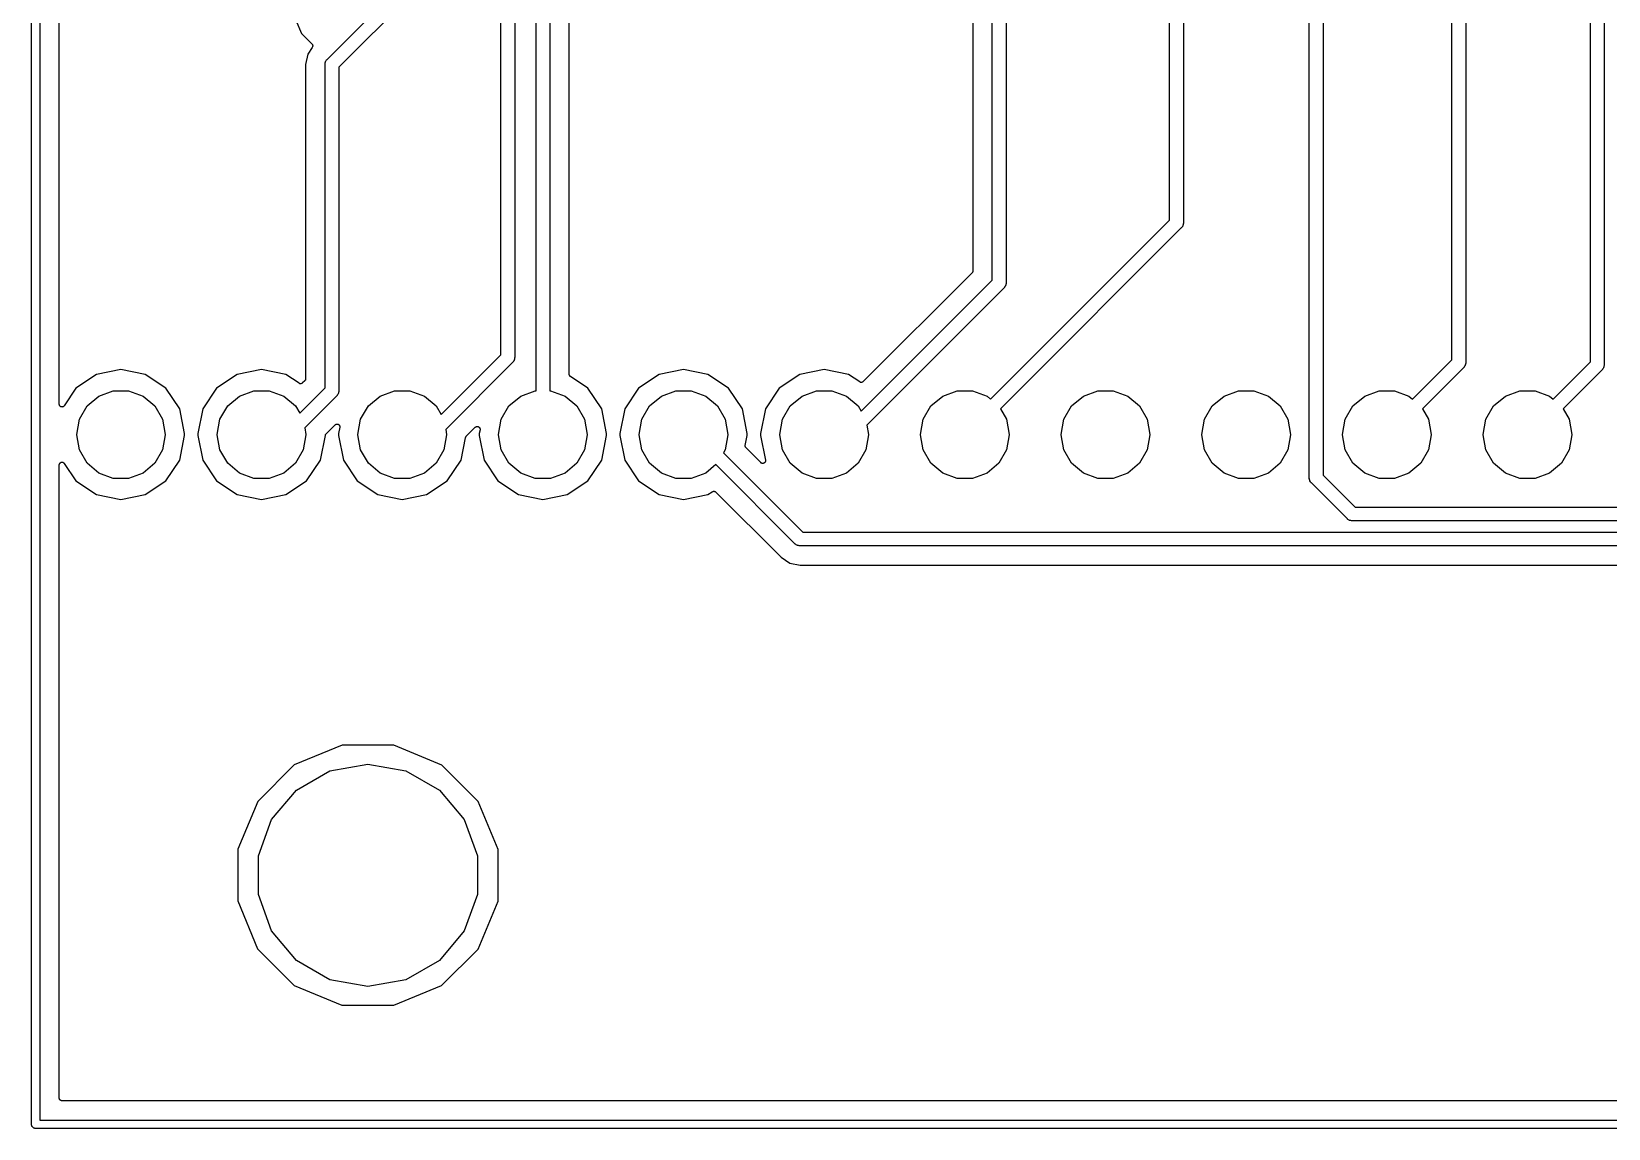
# Model space of a CAD drawing. Extents: x 85 to 212, y -151 to -91.
# Drawn here: x 85.42 to 113.9, y -150.78 to -130.96 of the extents above; entities that cross this region are included whole.
import ezdxf

# ---------------------------------------------------------------- set-up
doc = ezdxf.new("R2010")
doc.units = 0
doc.header["$MEASUREMENT"] = 0
doc.layers.add('BLACK', color=7, linetype='CONTINUOUS')

msp = doc.modelspace()

# ---------------------------------------------------------------- linework, layer by layer
at = {"layer": 'Black'}
for p, q in [((85.425, -150.7), (85.425, -91.5)), ((85.575, -91.575), (85.575, -150.625)), ((85.925, -137.692), (85.925, -105.479)), ((108.5, -139.025), (108.5, -121.975)), ((108.75, -122.027), (108.75, -138.973)), ((111.075, -136.888), (111.075, -121.9)), ((111.325, -121.952), (111.325, -136.94)), ((113.575, -136.928), (113.575, -121.9)), ((113.825, -121.952), (113.825, -136.98)), ((105.975, -134.368), (105.975, -122.3)), ((106.225, -122.352), (106.225, -134.42)), ((102.775, -135.448), (102.775, -124.4)), ((103.025, -124.452), (103.025, -135.5)), ((93.9, -136.798), (93.9, -125.625)), ((94.15, -125.677), (94.15, -136.85)), ((94.535, -137.449), (94.535, -125.64)), ((94.785, -125.692), (94.785, -137.449)), ((95.135, -137.152), (95.135, -125.857)), ((90.7616, -131.462), (93.275, -128.948)), ((93.4884, -129.088), (90.975, -131.602)), ((102.425, -130.568), (102.425, -135.283)), ((90.1999, -130.754), (90.2986, -130.993)), ((90.2986, -130.993), (90.4881, -131.182)), ((90.4943, -131.246), (90.4121, -131.369)), ((90.4881, -131.182), (90.4927, -131.189)), ((90.4927, -131.189), (90.4975, -131.196)), ((90.4975, -131.238), (90.4943, -131.246)), ((90.4975, -131.196), (90.4977, -131.196)), ((90.501, -131.231), (90.4975, -131.238)), ((90.4977, -131.196), (90.498, -131.197)), ((90.498, -131.197), (90.5001, -131.205)), ((90.5001, -131.205), (90.5024, -131.212)), ((90.5013, -131.23), (90.501, -131.23)), ((90.501, -131.23), (90.501, -131.231)), ((90.5018, -131.222), (90.5013, -131.23)), ((90.5025, -131.213), (90.5018, -131.222)), ((90.5024, -131.212), (90.5023, -131.213)), ((90.5023, -131.213), (90.5025, -131.213)), ((90.4121, -131.369), (90.375, -131.555)), ((90.375, -131.555), (90.375, -137.233)), ((90.725, -131.55), (90.726, -131.545)), ((90.725, -137.398), (90.725, -131.55)), ((90.7255, -131.539), (90.7297, -131.523)), ((90.726, -131.545), (90.7255, -131.539)), ((90.7297, -131.523), (90.7325, -131.507)), ((90.7325, -131.507), (90.7353, -131.502)), ((90.7353, -131.502), (90.7367, -131.497)), ((90.7367, -131.497), (90.7461, -131.484)), ((90.7461, -131.484), (90.7542, -131.47)), ((90.7542, -131.47), (90.7585, -131.466)), ((90.7585, -131.466), (90.7616, -131.462)), ((90.975, -131.602), (90.975, -137.45)), ((102.992, -137.352), (105.975, -134.368)), ((106.188, -134.508), (103.168, -137.528)), ((106.192, -134.504), (106.188, -134.508)), ((106.196, -134.5), (106.192, -134.504)), ((106.204, -134.486), (106.196, -134.5)), ((106.213, -134.473), (106.204, -134.486)), ((106.215, -134.468), (106.213, -134.473)), ((106.217, -134.463), (106.215, -134.468)), ((106.22, -134.447), (106.217, -134.463)), ((106.225, -134.431), (106.22, -134.447)), ((106.225, -134.42), (106.224, -134.425)), ((106.224, -134.425), (106.225, -134.431)), ((100.407, -137.816), (102.775, -135.448)), ((102.41, -135.318), (100.445, -137.284)), ((102.412, -135.316), (102.41, -135.318)), ((102.413, -135.315), (102.412, -135.316)), ((102.417, -135.309), (102.413, -135.315)), ((102.42, -135.304), (102.417, -135.309)), ((102.421, -135.302), (102.42, -135.304)), ((102.422, -135.3), (102.421, -135.302)), ((102.423, -135.293), (102.422, -135.3)), ((102.425, -135.287), (102.423, -135.293)), ((102.425, -135.283), (102.425, -135.285)), ((102.425, -135.285), (102.425, -135.287)), ((103.015, -135.548), (103.013, -135.553)), ((103.017, -135.543), (103.015, -135.548)), ((103.02, -135.527), (103.017, -135.543)), ((103.025, -135.511), (103.02, -135.527)), ((103.025, -135.5), (103.024, -135.505)), ((103.024, -135.505), (103.025, -135.511)), ((102.988, -135.588), (100.51, -138.067)), ((102.992, -135.584), (102.988, -135.588)), ((102.996, -135.58), (102.992, -135.584)), ((103.004, -135.566), (102.996, -135.58)), ((103.013, -135.553), (103.004, -135.566)), ((92.8217, -137.877), (93.9, -136.798)), ((94.1134, -136.938), (92.9042, -138.148)), ((94.1165, -136.934), (94.1134, -136.938)), ((94.1208, -136.93), (94.1165, -136.934)), ((94.1289, -136.916), (94.1208, -136.93)), ((94.1383, -136.903), (94.1289, -136.916)), ((94.1397, -136.898), (94.1383, -136.903)), ((94.1425, -136.893), (94.1397, -136.898)), ((94.1453, -136.877), (94.1425, -136.893)), ((94.1495, -136.861), (94.1453, -136.877)), ((94.15, -136.85), (94.149, -136.855)), ((94.149, -136.855), (94.1495, -136.861)), ((110.612, -137.352), (111.075, -136.888)), ((111.32, -136.967), (111.317, -136.983)), ((111.325, -136.951), (111.32, -136.967)), ((111.325, -136.94), (111.324, -136.945)), ((111.324, -136.945), (111.325, -136.951)), ((112.905, -137.598), (113.575, -136.928)), ((86.6003, -137.155), (86.2275, -137.404)), ((87.04, -137.067), (86.6003, -137.155)), ((87.4797, -137.155), (87.04, -137.067)), ((87.8525, -137.404), (87.4797, -137.155)), ((89.1403, -137.155), (88.7675, -137.404)), ((89.58, -137.067), (89.1403, -137.155)), ((90.0197, -137.155), (89.58, -137.067)), ((90.2575, -137.314), (90.0197, -137.155)), ((90.3666, -137.259), (90.3633, -137.265)), ((90.3703, -137.254), (90.3666, -137.259)), ((90.3709, -137.252), (90.3703, -137.254)), ((90.372, -137.25), (90.3709, -137.252)), ((90.3731, -137.243), (90.372, -137.25)), ((90.3748, -137.237), (90.3731, -137.243)), ((90.375, -137.233), (90.3746, -137.235)), ((90.3746, -137.235), (90.3748, -137.237)), ((95.1362, -137.159), (95.135, -137.152)), ((95.137, -137.166), (95.1362, -137.159)), ((95.1377, -137.167), (95.137, -137.166)), ((95.138, -137.169), (95.1377, -137.167)), ((95.1416, -137.175), (95.138, -137.169)), ((95.1447, -137.181), (95.1416, -137.175)), ((95.1459, -137.182), (95.1447, -137.181)), ((95.1467, -137.184), (95.1459, -137.182)), ((95.1521, -137.188), (95.1467, -137.184)), ((95.1572, -137.193), (95.1521, -137.188)), ((95.4725, -137.404), (95.1572, -137.193)), ((96.7603, -137.155), (96.3875, -137.404)), ((97.2, -137.067), (96.7603, -137.155)), ((97.6397, -137.155), (97.2, -137.067)), ((98.0125, -137.404), (97.6397, -137.155)), ((99.3003, -137.155), (98.9275, -137.404)), ((99.74, -137.067), (99.3003, -137.155)), ((100.18, -137.155), (99.74, -137.067)), ((100.382, -137.29), (100.18, -137.155)), ((111.288, -137.028), (110.788, -137.528)), ((111.292, -137.024), (111.288, -137.028)), ((111.296, -137.02), (111.292, -137.024)), ((111.304, -137.006), (111.296, -137.02)), ((111.313, -136.993), (111.304, -137.006)), ((111.315, -136.988), (111.313, -136.993)), ((111.317, -136.983), (111.315, -136.988)), ((113.788, -137.068), (113.083, -137.774)), ((113.792, -137.064), (113.788, -137.068)), ((113.796, -137.06), (113.792, -137.064)), ((113.804, -137.046), (113.796, -137.06)), ((113.813, -137.033), (113.804, -137.046)), ((113.815, -137.028), (113.813, -137.033)), ((113.817, -137.023), (113.815, -137.028)), ((113.82, -137.007), (113.817, -137.023)), ((113.825, -136.991), (113.82, -137.007)), ((113.825, -136.98), (113.824, -136.985)), ((113.824, -136.985), (113.825, -136.991)), ((86.2275, -137.404), (86.0166, -137.72)), ((86.64, -137.544), (86.9011, -137.449)), ((86.9011, -137.449), (87.1789, -137.449)), ((87.1789, -137.449), (87.44, -137.544)), ((88.1016, -137.777), (87.8525, -137.404)), ((88.7675, -137.404), (88.5184, -137.777)), ((89.18, -137.544), (89.4411, -137.449)), ((89.4411, -137.449), (89.7189, -137.449)), ((89.7189, -137.449), (89.98, -137.544)), ((90.265, -137.317), (90.2575, -137.314)), ((90.2723, -137.321), (90.265, -137.317)), ((90.2689, -137.854), (90.725, -137.398)), ((90.2729, -137.321), (90.2723, -137.321)), ((90.2734, -137.321), (90.2729, -137.321)), ((90.2815, -137.321), (90.2734, -137.321)), ((90.2896, -137.322), (90.2815, -137.321)), ((90.2902, -137.322), (90.2896, -137.322)), ((90.2907, -137.322), (90.2902, -137.322)), ((90.2985, -137.32), (90.2907, -137.322)), ((90.3064, -137.318), (90.2985, -137.32)), ((90.3069, -137.317), (90.3064, -137.318)), ((90.3074, -137.317), (90.3069, -137.317)), ((90.3139, -137.312), (90.3074, -137.317)), ((90.3206, -137.308), (90.3139, -137.312)), ((90.3604, -137.268), (90.3206, -137.308)), ((90.9384, -137.538), (90.359, -138.118)), ((90.3616, -137.266), (90.3604, -137.268)), ((90.3633, -137.265), (90.3616, -137.266)), ((90.9415, -137.534), (90.9384, -137.538)), ((90.9458, -137.53), (90.9415, -137.534)), ((90.9539, -137.516), (90.9458, -137.53)), ((90.9633, -137.503), (90.9539, -137.516)), ((90.9647, -137.498), (90.9633, -137.503)), ((90.9675, -137.493), (90.9647, -137.498)), ((90.9703, -137.477), (90.9675, -137.493)), ((90.9745, -137.461), (90.9703, -137.477)), ((90.975, -137.45), (90.974, -137.455)), ((90.974, -137.455), (90.9745, -137.461)), ((91.72, -137.544), (91.9811, -137.449)), ((91.9811, -137.449), (92.2589, -137.449)), ((92.2589, -137.449), (92.52, -137.544)), ((94.26, -137.544), (94.5211, -137.449)), ((94.5211, -137.449), (94.535, -137.449)), ((94.785, -137.449), (94.7989, -137.449)), ((94.7989, -137.449), (95.06, -137.544)), ((95.7216, -137.777), (95.4725, -137.404)), ((96.3875, -137.404), (96.1384, -137.777)), ((96.8, -137.544), (97.0611, -137.449)), ((97.0611, -137.449), (97.3389, -137.449)), ((97.3389, -137.449), (97.6, -137.544)), ((98.2616, -137.777), (98.0125, -137.404)), ((98.9275, -137.404), (98.6784, -137.777)), ((99.34, -137.544), (99.6011, -137.449)), ((99.6011, -137.449), (99.8789, -137.449)), ((99.8789, -137.449), (100.14, -137.544)), ((100.389, -137.293), (100.382, -137.29)), ((100.396, -137.297), (100.389, -137.293)), ((100.397, -137.297), (100.396, -137.297)), ((100.406, -137.297), (100.397, -137.297)), ((100.397, -137.297), (100.397, -137.297)), ((100.414, -137.298), (100.406, -137.297)), ((100.415, -137.298), (100.414, -137.298)), ((100.414, -137.298), (100.414, -137.298)), ((100.423, -137.296), (100.415, -137.298)), ((100.43, -137.294), (100.423, -137.296)), ((100.431, -137.293), (100.43, -137.294)), ((100.438, -137.288), (100.431, -137.293)), ((100.431, -137.293), (100.431, -137.293)), ((100.445, -137.284), (100.438, -137.288)), ((101.88, -137.544), (102.141, -137.449)), ((102.141, -137.449), (102.419, -137.449)), ((102.419, -137.449), (102.68, -137.544)), ((102.745, -137.598), (102.992, -137.352)), ((103.168, -137.528), (102.923, -137.774)), ((102.992, -137.352), (102.992, -137.352)), ((103.168, -137.528), (103.168, -137.528)), ((104.42, -137.544), (104.681, -137.449)), ((104.681, -137.449), (104.959, -137.449)), ((104.959, -137.449), (105.22, -137.544)), ((106.96, -137.544), (107.221, -137.449)), ((107.221, -137.449), (107.499, -137.449)), ((107.499, -137.449), (107.76, -137.544)), ((109.5, -137.544), (109.761, -137.449)), ((109.761, -137.449), (110.039, -137.449)), ((110.039, -137.449), (110.3, -137.544)), ((110.365, -137.598), (110.612, -137.352)), ((110.788, -137.528), (110.543, -137.774)), ((110.612, -137.352), (110.612, -137.352)), ((110.788, -137.528), (110.788, -137.528)), ((112.04, -137.544), (112.301, -137.449)), ((112.301, -137.449), (112.579, -137.449)), ((112.579, -137.449), (112.84, -137.544)), ((85.9255, -137.695), (85.925, -137.692)), ((85.9253, -137.697), (85.9255, -137.695)), ((85.927, -137.703), (85.9253, -137.697)), ((85.928, -137.709), (85.927, -137.703)), ((85.9294, -137.711), (85.928, -137.709)), ((85.9302, -137.714), (85.9294, -137.711)), ((85.9337, -137.719), (85.9302, -137.714)), ((85.9367, -137.724), (85.9337, -137.719)), ((85.9388, -137.726), (85.9367, -137.724)), ((85.9404, -137.728), (85.9388, -137.726)), ((85.9454, -137.731), (85.9404, -137.728)), ((85.95, -137.735), (85.9454, -137.731)), ((85.9526, -137.736), (85.95, -137.735)), ((85.9549, -137.738), (85.9526, -137.736)), ((85.9607, -137.739), (85.9549, -137.738)), ((85.9663, -137.741), (85.9607, -137.739)), ((85.9691, -137.741), (85.9663, -137.741)), ((85.9717, -137.742), (85.9691, -137.741)), ((85.9777, -137.741), (85.9717, -137.742)), ((85.9837, -137.741), (85.9777, -137.741)), ((85.9863, -137.74), (85.9837, -137.741)), ((85.989, -137.74), (85.9863, -137.74)), ((85.9944, -137.737), (85.989, -137.74)), ((86, -137.735), (85.9944, -137.737)), ((86.0021, -137.733), (86, -137.735)), ((86.0046, -137.732), (86.0021, -137.733)), ((86.0087, -137.728), (86.0046, -137.732)), ((86.0133, -137.724), (86.0087, -137.728)), ((86.0147, -137.722), (86.0133, -137.724)), ((86.0166, -137.72), (86.0147, -137.722)), ((86.2882, -137.963), (86.4272, -137.723)), ((86.4272, -137.723), (86.64, -137.544)), ((87.44, -137.544), (87.6528, -137.723)), ((87.6528, -137.723), (87.7918, -137.963)), ((88.19, -138.221), (88.1016, -137.777)), ((88.5184, -137.777), (88.43, -138.221)), ((88.8282, -137.963), (88.9672, -137.723)), ((88.9672, -137.723), (89.18, -137.544)), ((89.98, -137.544), (90.1928, -137.723)), ((90.1928, -137.723), (90.2689, -137.854)), ((91.3682, -137.963), (91.5072, -137.723)), ((91.5072, -137.723), (91.72, -137.544)), ((92.52, -137.544), (92.7328, -137.723)), ((92.7328, -137.723), (92.8217, -137.877)), ((93.9082, -137.963), (94.0472, -137.723)), ((94.0472, -137.723), (94.26, -137.544)), ((95.06, -137.544), (95.2728, -137.723)), ((95.2728, -137.723), (95.4118, -137.963)), ((95.81, -138.221), (95.7216, -137.777)), ((96.1384, -137.777), (96.05, -138.221)), ((96.4482, -137.963), (96.5872, -137.723)), ((96.5872, -137.723), (96.8, -137.544)), ((97.6, -137.544), (97.8128, -137.723)), ((97.8128, -137.723), (97.9518, -137.963)), ((98.35, -138.221), (98.2616, -137.777)), ((98.6784, -137.777), (98.59, -138.221)), ((98.9882, -137.963), (99.1272, -137.723)), ((99.1272, -137.723), (99.34, -137.544)), ((100.14, -137.544), (100.353, -137.723)), ((100.353, -137.723), (100.407, -137.816)), ((101.528, -137.963), (101.667, -137.723)), ((101.667, -137.723), (101.88, -137.544)), ((102.68, -137.544), (102.745, -137.598)), ((102.923, -137.774), (103.032, -137.963)), ((104.068, -137.963), (104.207, -137.723)), ((104.207, -137.723), (104.42, -137.544)), ((105.22, -137.544), (105.433, -137.723)), ((105.433, -137.723), (105.572, -137.963)), ((106.608, -137.963), (106.747, -137.723)), ((106.747, -137.723), (106.96, -137.544)), ((107.76, -137.544), (107.973, -137.723)), ((107.973, -137.723), (108.112, -137.963)), ((109.148, -137.963), (109.287, -137.723)), ((109.287, -137.723), (109.5, -137.544)), ((110.3, -137.544), (110.365, -137.598)), ((110.543, -137.774), (110.652, -137.963)), ((111.688, -137.963), (111.827, -137.723)), ((111.827, -137.723), (112.04, -137.544)), ((112.84, -137.544), (112.905, -137.598)), ((113.083, -137.774), (113.192, -137.963)), ((86.24, -138.237), (86.2882, -137.963)), ((87.7918, -137.963), (87.84, -138.237)), ((88.78, -138.237), (88.8282, -137.963)), ((90.7446, -138.227), (90.908, -138.064)), ((90.908, -138.064), (90.9102, -138.062)), ((90.9102, -138.062), (90.9121, -138.06)), ((90.9121, -138.06), (90.9173, -138.057)), ((90.9173, -138.057), (90.9222, -138.054)), ((90.9222, -138.054), (90.9249, -138.053)), ((90.9249, -138.053), (90.9273, -138.052)), ((90.9273, -138.052), (90.9332, -138.051)), ((90.9332, -138.051), (90.939, -138.049)), ((90.939, -138.049), (90.9417, -138.05)), ((90.9417, -138.05), (90.9444, -138.049)), ((90.9444, -138.049), (90.9503, -138.05)), ((90.9503, -138.05), (90.9563, -138.051)), ((90.9563, -138.051), (90.9588, -138.052)), ((90.9588, -138.052), (90.9615, -138.053)), ((90.9615, -138.053), (90.9666, -138.056)), ((90.9666, -138.056), (90.972, -138.058)), ((90.9924, -138.109), (90.97, -138.221)), ((90.972, -138.058), (90.974, -138.06)), ((90.974, -138.06), (90.9763, -138.062)), ((90.9763, -138.062), (90.9801, -138.066)), ((90.9801, -138.066), (90.9843, -138.07)), ((90.9843, -138.07), (90.9855, -138.073)), ((90.9855, -138.073), (90.9872, -138.075)), ((90.9872, -138.075), (90.9891, -138.081)), ((90.9891, -138.081), (90.9916, -138.086)), ((90.9916, -138.086), (90.9919, -138.089)), ((90.9919, -138.089), (90.9928, -138.092)), ((90.9932, -138.103), (90.9924, -138.106)), ((90.9924, -138.106), (90.9924, -138.109)), ((90.9928, -138.092), (90.9926, -138.098)), ((90.9926, -138.098), (90.9932, -138.103)), ((91.32, -138.237), (91.3682, -137.963)), ((93.2762, -138.271), (93.4393, -138.107)), ((93.4393, -138.107), (93.4416, -138.106)), ((93.4416, -138.106), (93.4434, -138.104)), ((93.4434, -138.104), (93.4486, -138.101)), ((93.4486, -138.101), (93.4535, -138.097)), ((93.4535, -138.097), (93.4562, -138.097)), ((93.4562, -138.097), (93.4586, -138.095)), ((93.4586, -138.095), (93.4645, -138.095)), ((93.4645, -138.095), (93.4703, -138.093)), ((93.4703, -138.093), (93.473, -138.093)), ((93.473, -138.093), (93.4757, -138.093)), ((93.4757, -138.093), (93.4816, -138.094)), ((93.4816, -138.094), (93.4876, -138.095)), ((93.4876, -138.095), (93.4901, -138.096)), ((93.4901, -138.096), (93.4928, -138.096)), ((93.4928, -138.096), (93.4979, -138.099)), ((93.4979, -138.099), (93.5033, -138.102)), ((93.5033, -138.102), (93.5053, -138.104)), ((93.5053, -138.104), (93.5076, -138.105)), ((93.5076, -138.105), (93.5114, -138.11)), ((93.5114, -138.11), (93.5156, -138.114)), ((93.86, -138.237), (93.9082, -137.963)), ((95.4118, -137.963), (95.46, -138.237)), ((96.4, -138.237), (96.4482, -137.963)), ((97.9518, -137.963), (98, -138.237)), ((98.94, -138.237), (98.9882, -137.963)), ((100.51, -138.067), (100.54, -138.237)), ((101.48, -138.237), (101.528, -137.963)), ((103.032, -137.963), (103.08, -138.237)), ((104.02, -138.237), (104.068, -137.963)), ((105.572, -137.963), (105.62, -138.237)), ((106.56, -138.237), (106.608, -137.963)), ((108.112, -137.963), (108.16, -138.237)), ((109.1, -138.237), (109.148, -137.963)), ((110.652, -137.963), (110.7, -138.237)), ((111.64, -138.237), (111.688, -137.963)), ((113.192, -137.963), (113.24, -138.237)), ((86.24, -138.243), (86.24, -138.237)), ((86.2882, -138.517), (86.24, -138.243)), ((87.84, -138.243), (87.7918, -138.517)), ((87.84, -138.237), (87.84, -138.243)), ((88.1016, -138.703), (88.19, -138.259)), ((88.19, -138.259), (88.19, -138.221)), ((88.43, -138.221), (88.43, -138.259)), ((88.43, -138.259), (88.5184, -138.703)), ((88.78, -138.243), (88.78, -138.237)), ((88.8282, -138.517), (88.78, -138.243)), ((90.38, -138.243), (90.3318, -138.517)), ((90.359, -138.118), (90.38, -138.237)), ((90.38, -138.237), (90.38, -138.243)), ((90.6416, -138.703), (90.731, -138.254)), ((90.731, -138.254), (90.732, -138.251)), ((90.732, -138.251), (90.733, -138.245)), ((90.733, -138.245), (90.7341, -138.243)), ((90.7341, -138.243), (90.7347, -138.241)), ((90.7347, -138.241), (90.7372, -138.238)), ((90.7372, -138.238), (90.7373, -138.238)), ((90.7373, -138.238), (90.7376, -138.237)), ((90.7376, -138.237), (90.7384, -138.236)), ((90.7384, -138.236), (90.7417, -138.23)), ((90.7417, -138.23), (90.7434, -138.229)), ((90.7434, -138.229), (90.7446, -138.227)), ((90.97, -138.221), (90.97, -138.259)), ((90.97, -138.259), (91.0584, -138.703)), ((91.32, -138.243), (91.32, -138.237)), ((91.3682, -138.517), (91.32, -138.243)), ((92.92, -138.243), (92.8718, -138.517)), ((92.9042, -138.148), (92.92, -138.237)), ((92.92, -138.237), (92.92, -138.243)), ((93.1816, -138.703), (93.2625, -138.296)), ((93.2625, -138.296), (93.2647, -138.291)), ((93.2647, -138.291), (93.2663, -138.285)), ((93.2663, -138.285), (93.2678, -138.283)), ((93.2678, -138.283), (93.2688, -138.28)), ((93.2688, -138.28), (93.2728, -138.275)), ((93.2728, -138.275), (93.2762, -138.271)), ((93.5237, -138.153), (93.51, -138.221)), ((93.51, -138.221), (93.51, -138.259)), ((93.51, -138.259), (93.5984, -138.703)), ((93.5156, -138.114), (93.5168, -138.117)), ((93.5168, -138.117), (93.5185, -138.119)), ((93.5185, -138.119), (93.5204, -138.124)), ((93.5204, -138.124), (93.523, -138.13)), ((93.523, -138.13), (93.5232, -138.133)), ((93.5232, -138.133), (93.5241, -138.135)), ((93.5238, -138.15), (93.5237, -138.153)), ((93.5245, -138.147), (93.5238, -138.15)), ((93.5241, -138.135), (93.5239, -138.141)), ((93.5239, -138.141), (93.5245, -138.147)), ((93.86, -138.243), (93.86, -138.237)), ((93.9082, -138.517), (93.86, -138.243)), ((95.46, -138.243), (95.4118, -138.517)), ((95.46, -138.237), (95.46, -138.243)), ((95.7216, -138.703), (95.81, -138.259)), ((95.81, -138.259), (95.81, -138.221)), ((96.05, -138.221), (96.05, -138.259)), ((96.05, -138.259), (96.1384, -138.703)), ((96.4, -138.243), (96.4, -138.237)), ((96.4482, -138.517), (96.4, -138.243)), ((98, -138.243), (97.9518, -138.517)), ((98, -138.237), (98, -138.243)), ((98.3146, -138.436), (98.35, -138.259)), ((98.35, -138.259), (98.35, -138.221)), ((98.59, -138.221), (98.59, -138.259)), ((98.59, -138.259), (98.6782, -138.702)), ((98.94, -138.243), (98.94, -138.237)), ((98.9882, -138.517), (98.94, -138.243)), ((100.54, -138.243), (100.492, -138.517)), ((100.54, -138.237), (100.54, -138.243)), ((101.48, -138.243), (101.48, -138.237)), ((101.528, -138.517), (101.48, -138.243)), ((103.08, -138.243), (103.032, -138.517)), ((103.08, -138.237), (103.08, -138.243)), ((104.02, -138.243), (104.02, -138.237)), ((104.068, -138.517), (104.02, -138.243)), ((105.62, -138.243), (105.572, -138.517)), ((105.62, -138.237), (105.62, -138.243)), ((106.56, -138.243), (106.56, -138.237)), ((106.608, -138.517), (106.56, -138.243)), ((108.16, -138.243), (108.112, -138.517)), ((108.16, -138.237), (108.16, -138.243)), ((109.1, -138.243), (109.1, -138.237)), ((109.148, -138.517), (109.1, -138.243)), ((110.7, -138.243), (110.652, -138.517)), ((110.7, -138.237), (110.7, -138.243)), ((111.64, -138.243), (111.64, -138.237)), ((111.688, -138.517), (111.64, -138.243)), ((113.24, -138.243), (113.192, -138.517)), ((113.24, -138.237), (113.24, -138.243)), ((86.4272, -138.757), (86.2882, -138.517)), ((87.7918, -138.517), (87.6528, -138.757)), ((88.9672, -138.757), (88.8282, -138.517)), ((90.3318, -138.517), (90.1928, -138.757)), ((91.5072, -138.757), (91.3682, -138.517)), ((92.8718, -138.517), (92.7328, -138.757)), ((94.0472, -138.757), (93.9082, -138.517)), ((95.4118, -138.517), (95.2728, -138.757)), ((96.5872, -138.757), (96.4482, -138.517)), ((97.9518, -138.517), (97.9213, -138.569)), ((97.9213, -138.569), (99.3518, -140)), ((98.3139, -138.451), (98.3145, -138.444)), ((98.3143, -138.452), (98.3139, -138.451)), ((98.3142, -138.454), (98.3143, -138.452)), ((98.3165, -138.46), (98.3142, -138.454)), ((98.3145, -138.444), (98.3146, -138.436)), ((98.3183, -138.467), (98.3165, -138.46)), ((98.3193, -138.469), (98.3183, -138.467)), ((98.3198, -138.47), (98.3193, -138.469)), ((98.3242, -138.476), (98.3198, -138.47)), ((98.3283, -138.482), (98.3242, -138.476)), ((98.5938, -138.747), (98.3283, -138.482)), ((99.1272, -138.757), (98.9882, -138.517)), ((100.492, -138.517), (100.353, -138.757)), ((101.667, -138.757), (101.528, -138.517)), ((103.032, -138.517), (102.893, -138.757)), ((104.207, -138.757), (104.068, -138.517)), ((105.572, -138.517), (105.433, -138.757)), ((106.747, -138.757), (106.608, -138.517)), ((108.112, -138.517), (107.973, -138.757)), ((109.287, -138.757), (109.148, -138.517)), ((110.652, -138.517), (110.513, -138.757)), ((111.827, -138.757), (111.688, -138.517)), ((113.192, -138.517), (113.053, -138.757)), ((85.925, -138.788), (85.9255, -138.785)), ((85.925, -146.675), (85.925, -138.788)), ((85.9253, -138.783), (85.927, -138.777)), ((85.9255, -138.785), (85.9253, -138.783)), ((85.927, -138.777), (85.928, -138.771)), ((85.928, -138.771), (85.9294, -138.769)), ((85.9294, -138.769), (85.9302, -138.766)), ((85.9302, -138.766), (85.9337, -138.761)), ((85.9337, -138.761), (85.9367, -138.756)), ((85.9367, -138.756), (85.9388, -138.754)), ((85.9388, -138.754), (85.9404, -138.752)), ((85.9404, -138.752), (85.9454, -138.749)), ((85.9454, -138.749), (85.95, -138.745)), ((85.95, -138.745), (85.9526, -138.744)), ((85.9526, -138.744), (85.9549, -138.742)), ((85.9549, -138.742), (85.9607, -138.741)), ((85.9607, -138.741), (85.9663, -138.739)), ((85.9663, -138.739), (85.9691, -138.739)), ((85.9691, -138.739), (85.9717, -138.738)), ((85.9717, -138.738), (85.9777, -138.739)), ((85.9777, -138.739), (85.9837, -138.739)), ((85.9837, -138.739), (85.9863, -138.74)), ((85.9863, -138.74), (85.989, -138.74)), ((85.989, -138.74), (85.9944, -138.743)), ((85.9944, -138.743), (86, -138.745)), ((86, -138.745), (86.0021, -138.747)), ((86.0021, -138.747), (86.0046, -138.748)), ((86.0046, -138.748), (86.0087, -138.752)), ((86.0087, -138.752), (86.0133, -138.756)), ((86.0133, -138.756), (86.0147, -138.758)), ((86.0147, -138.758), (86.0166, -138.76)), ((86.0166, -138.76), (86.2275, -139.076)), ((86.64, -138.936), (86.4272, -138.757)), ((86.9011, -139.031), (86.64, -138.936)), ((87.44, -138.936), (87.1789, -139.031)), ((87.6528, -138.757), (87.44, -138.936)), ((87.8525, -139.076), (88.1016, -138.703)), ((88.5184, -138.703), (88.7675, -139.076)), ((89.18, -138.936), (88.9672, -138.757)), ((89.4411, -139.031), (89.18, -138.936)), ((89.98, -138.936), (89.7189, -139.031)), ((90.1928, -138.757), (89.98, -138.936)), ((90.3925, -139.076), (90.6416, -138.703)), ((91.0584, -138.703), (91.3075, -139.076)), ((91.72, -138.936), (91.5072, -138.757)), ((91.9811, -139.031), (91.72, -138.936)), ((92.52, -138.936), (92.2589, -139.031)), ((92.7328, -138.757), (92.52, -138.936)), ((92.9325, -139.076), (93.1816, -138.703)), ((93.5984, -138.703), (93.8475, -139.076)), ((94.26, -138.936), (94.0472, -138.757)), ((94.5211, -139.031), (94.26, -138.936)), ((95.06, -138.936), (94.7989, -139.031)), ((95.2728, -138.757), (95.06, -138.936)), ((95.4725, -139.076), (95.7216, -138.703)), ((96.1384, -138.703), (96.3875, -139.076)), ((96.8, -138.936), (96.5872, -138.757)), ((97.0611, -139.031), (96.8, -138.936)), ((97.6, -138.936), (97.3389, -139.031)), ((97.7817, -138.783), (97.6, -138.936)), ((99.2116, -140.213), (97.7817, -138.783)), ((98.596, -138.749), (98.5938, -138.747)), ((98.5979, -138.751), (98.596, -138.749)), ((98.6031, -138.754), (98.5979, -138.751)), ((98.608, -138.757), (98.6031, -138.754)), ((98.6107, -138.758), (98.608, -138.757)), ((98.6131, -138.759), (98.6107, -138.758)), ((98.619, -138.76), (98.6131, -138.759)), ((98.6248, -138.761), (98.619, -138.76)), ((98.6275, -138.761), (98.6248, -138.761)), ((98.6302, -138.762), (98.6275, -138.761)), ((98.6361, -138.761), (98.6302, -138.762)), ((98.6421, -138.76), (98.6361, -138.761)), ((98.6446, -138.759), (98.6421, -138.76)), ((98.6473, -138.758), (98.6446, -138.759)), ((98.6524, -138.755), (98.6473, -138.758)), ((98.6578, -138.753), (98.6524, -138.755)), ((98.6598, -138.751), (98.6578, -138.753)), ((98.6621, -138.749), (98.6598, -138.751)), ((98.6659, -138.745), (98.6621, -138.749)), ((98.6701, -138.74), (98.6659, -138.745)), ((98.6713, -138.738), (98.6701, -138.74)), ((98.673, -138.736), (98.6713, -138.738)), ((98.6749, -138.73), (98.673, -138.736)), ((98.6774, -138.725), (98.6749, -138.73)), ((98.6777, -138.722), (98.6774, -138.725)), ((98.6786, -138.719), (98.6777, -138.722)), ((98.6782, -138.702), (98.6782, -138.705)), ((98.6782, -138.705), (98.679, -138.707)), ((98.679, -138.707), (98.6784, -138.713)), ((98.6784, -138.713), (98.6786, -138.719)), ((99.34, -138.936), (99.1272, -138.757)), ((99.6011, -139.031), (99.34, -138.936)), ((100.14, -138.936), (99.8789, -139.031)), ((100.353, -138.757), (100.14, -138.936)), ((101.88, -138.936), (101.667, -138.757)), ((102.141, -139.031), (101.88, -138.936)), ((102.68, -138.936), (102.419, -139.031)), ((102.893, -138.757), (102.68, -138.936)), ((104.42, -138.936), (104.207, -138.757)), ((104.681, -139.031), (104.42, -138.936)), ((105.22, -138.936), (104.959, -139.031)), ((105.433, -138.757), (105.22, -138.936)), ((106.96, -138.936), (106.747, -138.757)), ((107.221, -139.031), (106.96, -138.936)), ((107.76, -138.936), (107.499, -139.031)), ((107.973, -138.757), (107.76, -138.936)), ((109.5, -138.936), (109.287, -138.757)), ((109.761, -139.031), (109.5, -138.936)), ((110.3, -138.936), (110.039, -139.031)), ((110.513, -138.757), (110.3, -138.936)), ((112.04, -138.936), (111.827, -138.757)), ((112.301, -139.031), (112.04, -138.936)), ((112.84, -138.936), (112.579, -139.031)), ((113.053, -138.757), (112.84, -138.936)), ((86.2275, -139.076), (86.6003, -139.325)), ((87.1789, -139.031), (86.9011, -139.031)), ((87.4797, -139.325), (87.8525, -139.076)), ((88.7675, -139.076), (89.1403, -139.325)), ((89.7189, -139.031), (89.4411, -139.031)), ((90.0197, -139.325), (90.3925, -139.076)), ((91.3075, -139.076), (91.6803, -139.325)), ((92.2589, -139.031), (91.9811, -139.031)), ((92.5597, -139.325), (92.9325, -139.076)), ((93.8475, -139.076), (94.2203, -139.325)), ((94.7989, -139.031), (94.5211, -139.031)), ((95.0997, -139.325), (95.4725, -139.076)), ((96.3875, -139.076), (96.7603, -139.325)), ((97.3389, -139.031), (97.0611, -139.031)), ((99.8789, -139.031), (99.6011, -139.031)), ((102.419, -139.031), (102.141, -139.031)), ((104.959, -139.031), (104.681, -139.031)), ((107.499, -139.031), (107.221, -139.031)), ((108.501, -139.03), (108.5, -139.025)), ((108.5, -139.036), (108.501, -139.03)), ((108.505, -139.052), (108.5, -139.036)), ((108.508, -139.068), (108.505, -139.052)), ((108.51, -139.073), (108.508, -139.068)), ((108.512, -139.078), (108.51, -139.073)), ((108.521, -139.091), (108.512, -139.078)), ((108.529, -139.105), (108.521, -139.091)), ((108.533, -139.109), (108.529, -139.105)), ((108.537, -139.113), (108.533, -139.109)), ((109.187, -139.763), (108.537, -139.113)), ((108.75, -138.973), (109.327, -139.55)), ((110.039, -139.031), (109.761, -139.031)), ((112.579, -139.031), (112.301, -139.031)), ((86.6003, -139.325), (87.04, -139.413)), ((87.04, -139.413), (87.4797, -139.325)), ((89.1403, -139.325), (89.58, -139.413)), ((89.58, -139.413), (90.0197, -139.325)), ((91.6803, -139.325), (92.12, -139.413)), ((92.12, -139.413), (92.5597, -139.325)), ((94.2203, -139.325), (94.66, -139.413)), ((94.66, -139.413), (95.0997, -139.325)), ((96.7603, -139.325), (97.2, -139.413)), ((97.2, -139.413), (97.6397, -139.325)), ((97.6397, -139.325), (97.7187, -139.272)), ((97.7187, -139.272), (97.7261, -139.269)), ((97.7261, -139.269), (97.7335, -139.266)), ((97.7335, -139.266), (97.734, -139.266)), ((97.734, -139.266), (97.7345, -139.265)), ((97.7345, -139.265), (97.7427, -139.265)), ((97.7427, -139.265), (97.7508, -139.264)), ((97.7508, -139.264), (97.7513, -139.264)), ((97.7513, -139.264), (97.7519, -139.264)), ((97.7519, -139.264), (97.7597, -139.266)), ((97.7597, -139.266), (97.7676, -139.269)), ((97.7676, -139.269), (97.768, -139.269)), ((97.768, -139.269), (97.7685, -139.269)), ((97.7685, -139.269), (97.7751, -139.274)), ((97.7751, -139.274), (97.7818, -139.279)), ((97.7818, -139.279), (98.9607, -140.457)), ((109.191, -139.767), (109.187, -139.763)), ((109.195, -139.771), (109.191, -139.767)), ((109.209, -139.779), (109.195, -139.771)), ((109.222, -139.788), (109.209, -139.779)), ((109.227, -139.79), (109.222, -139.788)), ((109.232, -139.792), (109.227, -139.79)), ((109.248, -139.795), (109.232, -139.792)), ((109.264, -139.8), (109.248, -139.795)), ((109.27, -139.799), (109.264, -139.8)), ((109.275, -139.8), (109.27, -139.799)), ((116.085, -139.8), (109.275, -139.8)), ((109.327, -139.55), (116.033, -139.55)), ((99.3518, -140), (125.523, -140)), ((99.2161, -140.217), (99.2116, -140.213)), ((99.2197, -140.221), (99.2161, -140.217)), ((99.2338, -140.229), (99.2197, -140.221)), ((99.2472, -140.238), (99.2338, -140.229)), ((99.2525, -140.24), (99.2472, -140.238)), ((99.2573, -140.242), (99.2525, -140.24)), ((99.2733, -140.245), (99.2573, -140.242)), ((99.2891, -140.25), (99.2733, -140.245)), ((99.2946, -140.249), (99.2891, -140.25)), ((99.3, -140.25), (99.2946, -140.249)), ((125.575, -140.25), (99.3, -140.25)), ((98.9607, -140.457), (99.1186, -140.563)), ((99.1186, -140.563), (99.3049, -140.6)), ((99.3049, -140.6), (125.57, -140.6)), ((91.0346, -143.85), (90.1706, -144.207)), ((91.9695, -143.85), (91.0346, -143.85)), ((92.8329, -144.209), (91.9695, -143.85)), ((90.1706, -144.207), (89.5089, -144.867)), ((90.2095, -144.662), (90.8133, -144.313)), ((90.8133, -144.313), (91.5, -144.192)), ((91.5, -144.192), (92.1867, -144.313)), ((92.1867, -144.313), (92.7905, -144.662)), ((93.4934, -144.871), (92.8329, -144.209)), ((89.7613, -145.196), (90.2095, -144.662)), ((92.7905, -144.662), (93.2387, -145.196)), ((89.5089, -144.867), (89.1504, -145.731)), ((93.8504, -145.735), (93.4934, -144.871)), ((89.5229, -145.851), (89.7613, -145.196)), ((93.2387, -145.196), (93.4771, -145.851)), ((89.1504, -145.731), (89.1496, -146.665)), ((93.8496, -146.669), (93.8504, -145.735)), ((89.5229, -146.549), (89.5229, -145.851)), ((93.4771, -145.851), (93.4771, -146.549)), ((89.7613, -147.204), (89.5229, -146.549)), ((93.4771, -146.549), (93.2387, -147.204)), ((85.925, -150.225), (85.925, -146.675)), ((89.1496, -146.665), (89.5066, -147.529)), ((93.4911, -147.533), (93.8496, -146.669)), ((90.2095, -147.738), (89.7613, -147.204)), ((93.2387, -147.204), (92.7905, -147.738)), ((89.5066, -147.529), (90.1671, -148.191)), ((90.8133, -148.087), (90.2095, -147.738)), ((92.7905, -147.738), (92.1867, -148.087)), ((92.8294, -148.193), (93.4911, -147.533)), ((90.1671, -148.191), (91.0305, -148.55)), ((91.5, -148.208), (90.8133, -148.087)), ((92.1867, -148.087), (91.5, -148.208)), ((91.9654, -148.55), (92.8294, -148.193)), ((91.0305, -148.55), (91.9654, -148.55)), ((85.9258, -150.229), (85.925, -150.225)), ((85.9258, -150.234), (85.9258, -150.229)), ((85.9273, -150.238), (85.9258, -150.234)), ((85.928, -150.242), (85.9273, -150.238)), ((85.9302, -150.246), (85.928, -150.242)), ((85.9317, -150.25), (85.9302, -150.246)), ((85.9345, -150.253), (85.9317, -150.25)), ((85.9367, -150.257), (85.9345, -150.253)), ((85.94, -150.26), (85.9367, -150.257)), ((85.9429, -150.263), (85.94, -150.26)), ((85.9466, -150.265), (85.9429, -150.263)), ((85.95, -150.268), (85.9466, -150.265)), ((85.9541, -150.27), (85.95, -150.268)), ((85.9579, -150.272), (85.9541, -150.27)), ((85.9622, -150.273), (85.9579, -150.272)), ((85.9663, -150.274), (85.9622, -150.273)), ((85.9707, -150.274), (85.9663, -150.274)), ((85.975, -150.275), (85.9707, -150.274)), ((211.025, -150.275), (85.975, -150.275)), ((85.575, -150.625), (211.425, -150.625)), ((85.4261, -150.706), (85.425, -150.7)), ((85.4261, -150.713), (85.4261, -150.706)), ((85.4284, -150.719), (85.4261, -150.713)), ((85.4295, -150.726), (85.4284, -150.719)), ((85.4328, -150.731), (85.4295, -150.726)), ((85.435, -150.737), (85.4328, -150.731)), ((85.4393, -150.743), (85.435, -150.737)), ((85.4425, -150.748), (85.4393, -150.743)), ((85.4476, -150.752), (85.4425, -150.748)), ((85.4518, -150.757), (85.4476, -150.752)), ((85.4575, -150.761), (85.4518, -150.757)), ((85.4625, -150.765), (85.4575, -150.761)), ((85.4687, -150.767), (85.4625, -150.765)), ((85.4743, -150.77), (85.4687, -150.767)), ((85.4808, -150.772), (85.4743, -150.77)), ((85.487, -150.774), (85.4808, -150.772)), ((85.4935, -150.774), (85.487, -150.774)), ((85.5, -150.775), (85.4935, -150.774)), ((211.5, -150.775), (85.5, -150.775))]:
    msp.add_line(p, q, dxfattribs=at)

doc.saveas('drawing.dxf')
